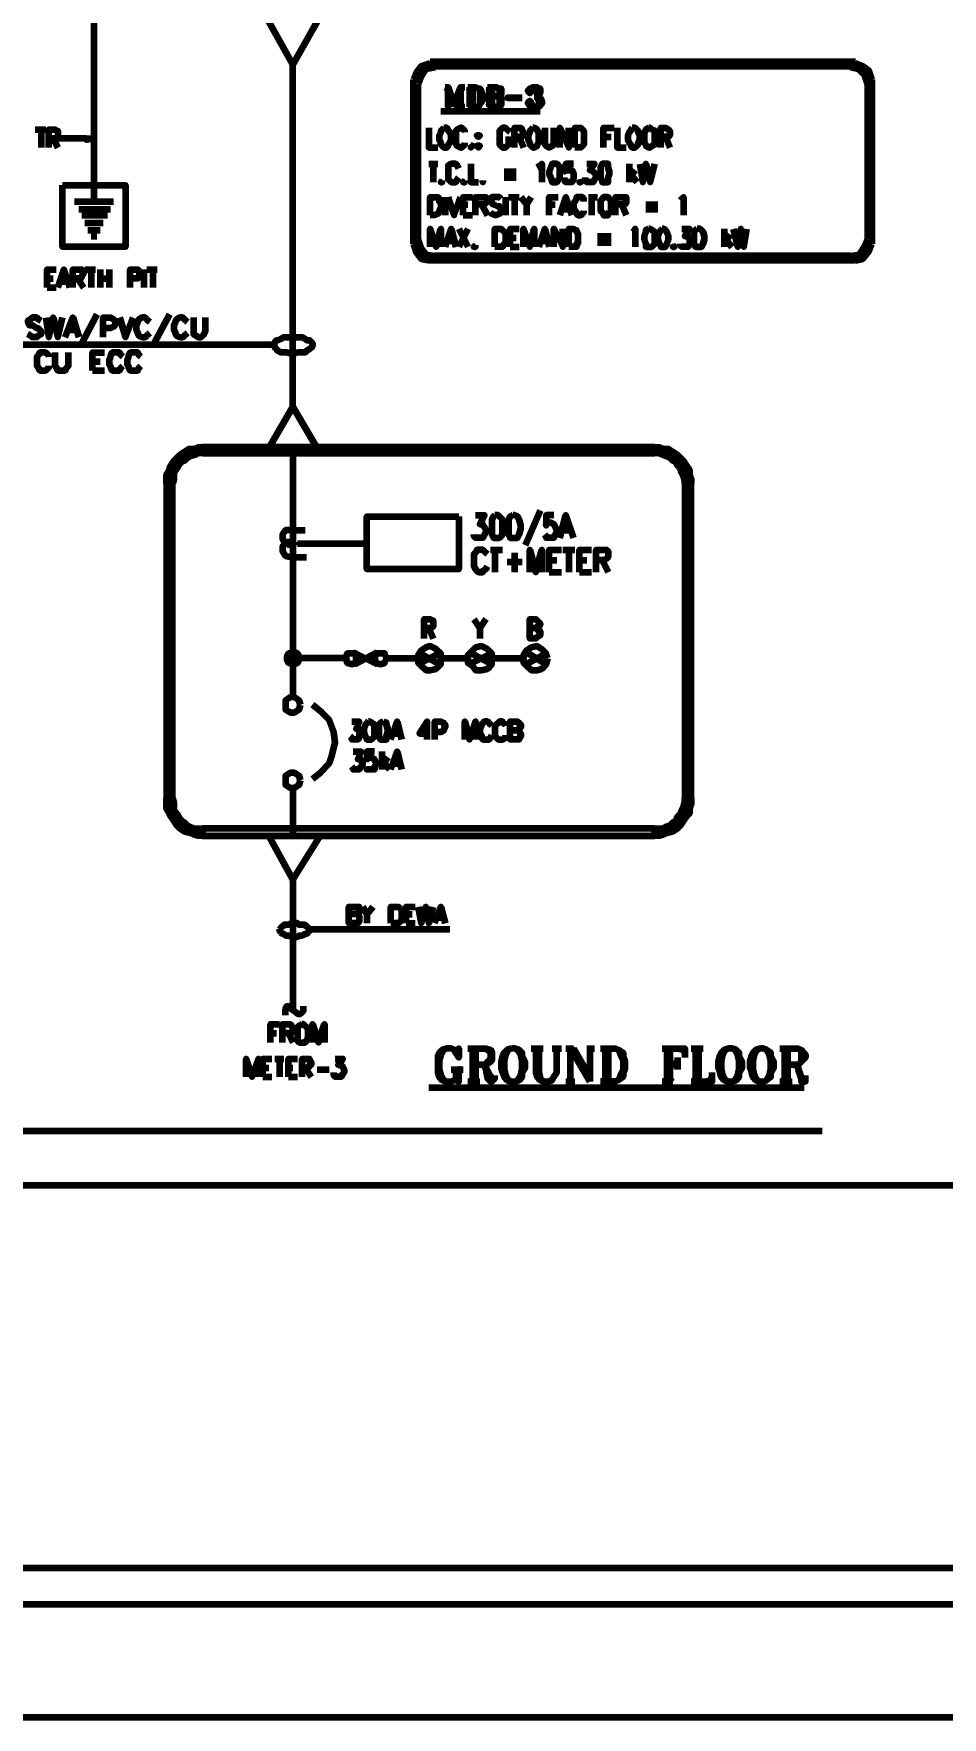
# Model space of a CAD drawing. Header units: inches. Extents: x 16 to 776, y 37 to 575.
# Drawn here: x 116.3 to 216.8, y 37.3 to 223.6 of the extents above; entities that cross this region are included whole.
import ezdxf

# ---------------------------------------------------------------- set-up
doc = ezdxf.new("R2010")
doc.units = ezdxf.units.IN
doc.header["$MEASUREMENT"] = 0
for name, color, linetype, lineweight in [('H', 7, 'CONTINUOUS', 100), ('P', 250, 'CONTINUOUS', 100), ('Text', 250, 'CONTINUOUS', 100)]:
    doc.layers.add(name, color=color, linetype=linetype, lineweight=lineweight)
doc.styles.get("Standard").update_dxf_attribs({"font": 'txt', "width": 0.75})

msp = doc.modelspace()

# ---------------------------------------------------------------- hatches: boundary and pattern name
at = {"layer": 'H', "linetype": 'Continuous'}
for points in [[(122.17, 212), (123, 212), (122.17, 211.83)], [(132.5, 177), (133, 176.33), (132.17, 176.67)], [(133, 177.33), (133.33, 176.67), (132.5, 177)], [(133.33, 176.67), (132.5, 177), (133, 176.33)], [(133.5, 177.67), (133.67, 176.83), (133, 177.33)], [(133.67, 176.83), (133, 177.33), (133.33, 176.67)], [(134, 177.67), (134.17, 177), (133.5, 177.67)], [(134.17, 177), (133.5, 177.67), (133.67, 176.83)], [(134.5, 177.83), (134.5, 177.17), (134, 177.67)], [(134.5, 177.17), (134, 177.67), (134.17, 177)], [(135, 177.83), (135, 177.17), (134.5, 177.83)], [(135, 177.17), (134.5, 177.83), (134.5, 177.17)], [(135, 177.83), (135, 177.17), (185, 177.83)], [(135, 177.17), (185, 177.83), (185, 177.17)], [(185.5, 177.83), (185.33, 177.17), (185, 177.83)], [(185.33, 177.17), (185, 177.83), (185, 177.17)], [(185.83, 177), (185.5, 177.83), (185.33, 177.17)], [(186, 177.67), (185.83, 177), (185.5, 177.83)], [(186.17, 176.83), (186, 177.67), (185.83, 177)], [(186.5, 177.67), (186.17, 176.83), (186, 177.67)], [(186.67, 176.67), (186.5, 177.67), (186.17, 176.83)], [(187, 177.33), (186.67, 176.67), (186.5, 177.67)], [(187, 176.33), (187, 177.33), (186.67, 176.67)], [(187.5, 177), (187, 176.33), (187, 177.33)], [(187.33, 176.17), (187.5, 177), (187, 176.33)], [(187.83, 176.67), (187.33, 176.17), (187.5, 177)], [(131.33, 175.33), (131.83, 175), (131, 174.83)], [(131.5, 175.83), (132.17, 175.5), (131.33, 175.33)], [(132.17, 175.5), (131.33, 175.33), (131.83, 175)], [(131.83, 176.33), (132.33, 175.83), (131.5, 175.83)], [(132.33, 175.83), (131.5, 175.83), (132.17, 175.5)], [(132.17, 176.67), (132.67, 176.17), (131.83, 176.33)], [(132.67, 176.17), (131.83, 176.33), (132.33, 175.83)], [(133, 176.33), (132.17, 176.67), (132.67, 176.17)], [(187.5, 175.83), (187.83, 176.67), (187.33, 176.17)], [(188.17, 176.33), (187.5, 175.83), (187.83, 176.67)], [(187.83, 175.5), (188.17, 176.33), (187.5, 175.83)], [(188.5, 175.83), (187.83, 175.5), (188.17, 176.33)], [(188, 175), (188.5, 175.83), (187.83, 175.5)], [(188.83, 175.33), (188, 175), (188.5, 175.83)], [(188.17, 174.67), (188.83, 175.33), (188, 175)], [(188.83, 174.83), (188.17, 174.67), (188.83, 175.33)], [(131.83, 175), (131, 174.83), (131.83, 174.67)], [(131, 174.83), (131.83, 174.67), (131, 174.33)], [(131.83, 174.67), (131, 174.33), (131.83, 174.17)], [(131, 174.33), (131.83, 174.17), (131, 173.83)], [(131.83, 174.17), (131, 173.83), (131.67, 173.83)], [(131, 139), (131.67, 139), (131, 173.83)], [(131.67, 139), (131, 173.83), (131.67, 173.83)], [(188.33, 174.17), (188.83, 174.83), (188.17, 174.67)], [(189, 174.33), (188.33, 174.17), (188.83, 174.83)], [(189, 173.83), (188.33, 173.83), (189, 174.33)], [(188.33, 173.83), (189, 174.33), (188.33, 174.17)], [(189, 173.83), (188.33, 173.83), (189, 139)], [(188.33, 173.83), (189, 139), (188.33, 139)], [(145, 154.5), (144.5, 155), (144.33, 154.67)], [(144.33, 154.67), (144.33, 154.5), (145, 154.5)], [(144.67, 155), (145, 154.5), (144.5, 155)], [(144.83, 155.17), (144.67, 155), (145, 154.5)], [(145, 154.5), (145, 155.17), (144.83, 155.17)], [(145.5, 155), (145.17, 155.17), (145, 154.5)], [(145.17, 155.17), (145, 154.5), (145, 155.17)], [(145.67, 154.67), (145, 154.5), (145.5, 155)], [(145.67, 154.5), (145.67, 154.67), (145, 154.5)], [(144.33, 154.5), (145, 154.5), (144.33, 154.33)], [(145, 154.5), (144.33, 154.33), (144.5, 154)], [(144.5, 154), (144.67, 154), (145, 154.5)], [(144.67, 154), (145, 154.5), (144.83, 153.83)], [(145, 154.5), (144.83, 153.83), (145, 153.83)], [(145, 153.83), (145.17, 153.83), (145, 154.5)], [(145.17, 153.83), (145, 154.5), (145.5, 154)], [(145.5, 154), (145.67, 154.33), (145, 154.5)], [(145.67, 154.33), (145, 154.5), (145.67, 154.5)], [(131, 139), (131.67, 139), (131, 138.33)], [(131.67, 139), (131, 138.33), (131.83, 138.5)], [(131, 138.33), (131.83, 138.5), (131, 137.83)], [(131.83, 138.5), (131, 137.83), (131.83, 138)], [(131, 137.83), (131.83, 138), (131.33, 137.33)], [(131.83, 138), (131.33, 137.33), (131.83, 137.67)], [(188, 137.67), (188.83, 137.83), (188.17, 138)], [(188.83, 137.33), (188, 137.67), (188.83, 137.83)], [(188.17, 138), (189, 138.33), (188.33, 138.5)], [(188.83, 137.83), (188.17, 138), (189, 138.33)], [(189, 138.33), (188.33, 138.5), (189, 139)], [(188.33, 138.5), (189, 139), (188.33, 139)], [(131.33, 137.33), (131.83, 137.67), (131.5, 137)], [(131.83, 137.67), (131.5, 137), (132.17, 137.33)], [(131.5, 137), (132.17, 137.33), (131.83, 136.5)], [(132.17, 137.33), (131.83, 136.5), (132.33, 137)], [(131.83, 136.5), (132.33, 137), (132.17, 136)], [(132.33, 137), (132.17, 136), (132.67, 136.5)], [(132.17, 136), (132.67, 136.5), (132.5, 135.67)], [(132.67, 136.5), (132.5, 135.67), (133, 136.33)], [(132.5, 135.67), (133, 136.33), (133, 135.33)], [(133, 136.33), (133, 135.33), (133.33, 136)], [(133, 135.33), (133.33, 136), (133.5, 135.17)], [(133.33, 136), (133.5, 135.17), (133.67, 135.83)], [(186.17, 135.83), (187, 135.33), (186.67, 136)], [(186.67, 136), (187.5, 135.67), (187, 136.33)], [(187, 135.33), (186.67, 136), (187.5, 135.67)], [(187, 136.33), (187.83, 136), (187.33, 136.5)], [(187.5, 135.67), (187, 136.33), (187.83, 136)], [(187.33, 136.5), (188.17, 136.5), (187.5, 137)], [(187.83, 136), (187.33, 136.5), (188.17, 136.5)], [(187.5, 137), (188.5, 137), (187.83, 137.33)], [(188.17, 136.5), (187.5, 137), (188.5, 137)], [(187.83, 137.33), (188.83, 137.33), (188, 137.67)], [(188.5, 137), (187.83, 137.33), (188.83, 137.33)], [(133.5, 135.17), (133.67, 135.83), (134, 135)], [(133.67, 135.83), (134, 135), (134.17, 135.67)], [(134, 135), (134.17, 135.67), (134.5, 134.83)], [(134.17, 135.67), (134.5, 134.83), (134.5, 135.67)], [(134.5, 134.83), (134.5, 135.67), (135, 134.83)], [(134.5, 135.67), (135, 134.83), (135, 135.67)], [(185, 134.83), (185, 135.67), (135, 134.83)], [(185, 135.67), (135, 134.83), (135, 135.67)], [(185, 134.83), (185, 135.67), (185.5, 134.83)], [(185, 135.67), (185.5, 134.83), (185.33, 135.67)], [(185.5, 134.83), (185.33, 135.67), (186, 135)], [(185.33, 135.67), (186, 135), (185.83, 135.67)], [(185.83, 135.67), (186.5, 135.17), (186.17, 135.83)], [(186, 135), (185.83, 135.67), (186.5, 135.17)], [(186.5, 135.17), (186.17, 135.83), (187, 135.33)]]:
    msp.add_hatch(color=0, dxfattribs=at).paths.add_polyline_path(points)

# ---------------------------------------------------------------- linework, layer by layer
at = {"layer": 'P', "color": 0, "linetype": 'Continuous'}
for points in [[(15.83, 574.83), (776, 574.83), (776, 37.33), (15.83, 37.33), (15.83, 574.83)], [(28.5, 49.83), (28.5, 562.33), (763.33, 562.33), (763.33, 49.83), (28.5, 49.83)], [(54.83, 490.83), (413.33, 490.83), (413.33, 96.17), (54.83, 96.17), (54.83, 490.83)], [(123, 229.5), (123, 205)], [(145, 220.17), (142.17, 225.17), (147.83, 225.17), (145, 220.17)], [(145, 182.33), (145, 220.17)], [(160.17, 220.33), (159.17, 220), (158.67, 219.33), (158.33, 218.5)], [(160.67, 219.83), (159.67, 219.67), (159.17, 218.83), (158.83, 218)], [(160.17, 220.5), (207.17, 220.5)], [(160.67, 220), (206.67, 220)], [(208.5, 218), (208.17, 219), (207.5, 219.67), (206.67, 219.83)], [(209, 218.5), (208.67, 219.5), (208, 220), (207.17, 220.33)], [(158.33, 200.33), (158.33, 218.5)], [(158.83, 200.83), (158.83, 218)], [(208.5, 218), (208.5, 200.83)], [(209, 218.5), (209, 200.33)], [(161.83, 217.67), (162.17, 217.67)], [(161.83, 217.67), (162.17, 217.5)], [(162.17, 215.5), (162.17, 217.67), (162.67, 215.5)], [(162.17, 217.67), (162.67, 215.83)], [(162.17, 217.67), (162.83, 215.83)], [(162.67, 215.5), (163.5, 217.67), (163.5, 215.5)], [(163.5, 217.67), (163.5, 215.5)], [(163.5, 217.67), (164, 217.67)], [(163.67, 217.67), (163.5, 217.5)], [(163.83, 217.67), (163.5, 217.5)], [(163.5, 217.5), (163.5, 215.5)], [(164.33, 217.67), (165.17, 217.67), (165.5, 217.5), (165.67, 217.5), (165.83, 217.17), (166, 216.83), (166, 216.33), (165.83, 216), (165.67, 215.83), (165.5, 215.5), (165.17, 215.5), (164.33, 215.5)], [(164.33, 217.67), (164.5, 217.5)], [(164.5, 217.67), (164.5, 215.5)], [(164.5, 217.67), (164.5, 217.5)], [(164.67, 217.5), (164.67, 215.5)], [(164.83, 217.67), (164.83, 215.5)], [(164.83, 217.67), (164.83, 217.5)], [(165, 217.67), (164.83, 217.5)], [(165.17, 217.67), (165.5, 217.5), (165.67, 217.33), (165.67, 216.83), (165.67, 216.33), (165.67, 215.83), (165.5, 215.5), (165.17, 215.5)], [(165.67, 217.5), (165.67, 217.17), (165.83, 216.83), (165.83, 216.33), (165.67, 216), (165.67, 215.83)], [(166.5, 217.67), (167.5, 217.67), (167.83, 217.5), (168, 217.5), (168, 217.33), (168, 217), (168, 216.83), (167.83, 216.67), (167.5, 216.67)], [(166.5, 217.67), (166.67, 217.5)], [(166.5, 217.67), (166.67, 217.5)], [(167.5, 216.67), (167.83, 216.5), (168, 216.5), (168, 216.17), (168, 215.83), (168, 215.67), (167.83, 215.5), (167.5, 215.5), (166.5, 215.5)], [(166.67, 217.67), (166.67, 215.5)], [(166.83, 217.5), (166.83, 215.5)], [(167, 217.67), (167, 215.5)], [(167.5, 217.67), (167.83, 217.5), (167.83, 217.5), (167.83, 217), (167.83, 216.67), (167.5, 216.67), (167, 216.67)], [(167, 217.67), (167, 217.5)], [(167, 217.67), (167, 217.5)], [(167.5, 216.67), (167.83, 216.5), (167.83, 216.33), (167.83, 215.83), (167.83, 215.5), (167.5, 215.5)], [(167.83, 217.5), (168, 217.33), (168, 217), (167.83, 216.83)], [(167.83, 216.5), (168, 216.17), (168, 215.83), (167.83, 215.67)], [(170.33, 216.5), (168.67, 216.5), (170.33, 216.5)], [(171.17, 217.5), (171.17, 217.5), (171.33, 217.33), (171.33, 217.17), (171.17, 217), (171.17, 217), (171, 217.17), (171, 217.33), (171.17, 217.5), (171.17, 217.5), (171.5, 217.67), (172, 217.67), (172.17, 217.5), (172.33, 217.5), (172.33, 217), (172.17, 216.83), (172, 216.67)], [(171.67, 216.67), (172, 216.67), (172, 216.67), (172.33, 216.5), (172.5, 216.17), (172.5, 215.83), (172.33, 215.67), (172.17, 215.5), (172, 215.5), (171.5, 215.5), (171.17, 215.5), (171.17, 215.67), (171, 215.83), (171, 216), (171.17, 216.17), (171.17, 216.17), (171.33, 216), (171.33, 215.83), (171.17, 215.83), (171.17, 215.83)], [(171.17, 217.33), (171.17, 217.17), (171.17, 217.17), (171.17, 217.33), (171.17, 217.33)], [(171.83, 217.67), (172, 217.5), (172, 217.5), (172, 217), (172, 216.83), (171.83, 216.67)], [(171.83, 216.67), (172, 216.67), (172, 216.5), (172.17, 216.17), (172.17, 215.83), (172, 215.5), (172, 215.5)], [(172, 217.5), (172.17, 217.5), (172.17, 217), (172, 216.83)], [(172.17, 216.5), (172.33, 216.17), (172.33, 215.83), (172.17, 215.67)], [(161.33, 215), (172.33, 215)], [(161.83, 215.5), (162.33, 215.5)], [(161.83, 215.5), (162.17, 215.5), (162.17, 215.5)], [(163, 215.5), (164, 215.5)], [(163.5, 215.5), (163.17, 215.5)], [(163.5, 215.67), (163.33, 215.5)], [(163.5, 215.67), (163.67, 215.5)], [(163.5, 215.5), (163.83, 215.5)], [(164.5, 215.5), (164.33, 215.5)], [(164.5, 215.67), (164.5, 215.5)], [(164.83, 215.67), (164.83, 215.5)], [(164.83, 215.5), (165, 215.5)], [(166.67, 215.67), (166.5, 215.5)], [(166.67, 215.5), (166.5, 215.5)], [(167, 215.67), (167, 215.5)], [(167, 215.5), (167, 215.5)], [(171.17, 216), (171.17, 215.83), (171.17, 215.83), (171.17, 216), (171.17, 216)], [(116.5, 213), (117.67, 213)], [(117.17, 213), (117.17, 211)], [(118, 211), (118, 213), (118.67, 213), (119, 212.83), (119, 212.83), (119, 212.67), (119, 212.33), (119, 212.17), (119, 212.17), (118.67, 212), (118, 212)], [(160, 213.17), (160, 211), (161, 211)], [(161.67, 213.17), (161.5, 213), (161.33, 212.83), (161.33, 212.67), (161.17, 212.33), (161.17, 211.83), (161.33, 211.5), (161.33, 211.33), (161.5, 211.17), (161.67, 211), (162, 211), (162.17, 211.17), (162.17, 211.33), (162.33, 211.5), (162.5, 211.83), (162.5, 212.33), (162.33, 212.67), (162.17, 212.83), (162.17, 213), (162, 213.17), (161.67, 213.17)], [(164, 212.67), (164, 212.83), (163.83, 213), (163.67, 213.17), (163.5, 213.17), (163.17, 213), (163, 212.83), (163, 212.67), (163, 212.33), (163, 211.83), (163, 211.5), (163, 211.33), (163.17, 211.17), (163.5, 211), (163.67, 211), (163.83, 211.17), (164, 211.33), (164, 211.5)], [(165.5, 212.33), (165.33, 212.33), (165.5, 212.17), (165.67, 212.33), (165.5, 212.33)], [(169, 212.67), (168.83, 212.83), (168.67, 213), (168.5, 213.17), (168.17, 213.17), (168, 213), (167.83, 212.83), (167.83, 212.67), (167.83, 212.33), (167.83, 211.83), (167.83, 211.5), (167.83, 211.33), (168, 211.17), (168.17, 211), (168.5, 211), (168.67, 211.17), (168.83, 211.33), (169, 211.5), (169, 211.83), (168.5, 211.83)], [(169.5, 211), (169.5, 213.17), (170.17, 213.17), (170.33, 213), (170.33, 212.83), (170.5, 212.67), (170.5, 212.5), (170.33, 212.33), (170.33, 212.17), (170.17, 212.17), (169.5, 212.17)], [(171.5, 213.17), (171.33, 213), (171.17, 212.83), (171.17, 212.67), (171, 212.33), (171, 211.83), (171.17, 211.5), (171.17, 211.33), (171.33, 211.17), (171.5, 211), (171.67, 211), (172, 211.17), (172, 211.33), (172.17, 211.5), (172.17, 211.83), (172.17, 212.33), (172.17, 212.67), (172, 212.83), (172, 213), (171.67, 213.17), (171.5, 213.17)], [(172.83, 213.17), (172.83, 211.67), (172.83, 211.33), (173, 211.17), (173.33, 211), (173.33, 211), (173.67, 211.17), (173.83, 211.33), (173.83, 211.67), (173.83, 213.17)], [(174.5, 211), (174.5, 213.17), (175.5, 211), (175.5, 213.17)], [(176.17, 211), (176.17, 213.17), (176.83, 213.17), (177, 213), (177.17, 212.83), (177.17, 212.67), (177.17, 212.33), (177.17, 211.83), (177.17, 211.5), (177.17, 211.33), (177, 211.17), (176.83, 211), (176.17, 211)], [(179.33, 211), (179.33, 213.17), (180.5, 213.17)], [(180.83, 213.17), (180.83, 211), (181.83, 211)], [(182.5, 213.17), (182.33, 213), (182.33, 212.83), (182.17, 212.67), (182, 212.33), (182, 211.83), (182.17, 211.5), (182.33, 211.33), (182.33, 211.17), (182.5, 211), (182.83, 211), (183, 211.17), (183.17, 211.33), (183.17, 211.5), (183.33, 211.83), (183.33, 212.33), (183.17, 212.67), (183.17, 212.83), (183, 213), (182.83, 213.17), (182.5, 213.17)], [(184.33, 213.17), (184, 213), (184, 212.83), (183.83, 212.67), (183.83, 212.33), (183.83, 211.83), (183.83, 211.5), (184, 211.33), (184, 211.17), (184.33, 211), (184.5, 211), (184.67, 211.17), (185, 211.33), (185, 211.5), (185, 211.83), (185, 212.33), (185, 212.67), (185, 212.83), (184.67, 213), (184.5, 213.17), (184.33, 213.17)], [(185.67, 211), (185.67, 213.17), (186.17, 213.17), (186.5, 213), (186.67, 212.83), (186.67, 212.67), (186.67, 212.5), (186.67, 212.33), (186.5, 212.17), (186.17, 212.17), (185.67, 212.17)], [(118.5, 212), (119, 211)], [(122.17, 212), (118.5, 212)], [(122.17, 212), (123, 212), (122.17, 211.83), (122.17, 212)], [(164.67, 211.17), (164.67, 211), (164.83, 211.17), (164.67, 211.17)], [(165.5, 211.17), (165.33, 211.17), (165.5, 211), (165.67, 211.17), (165.5, 211.17)], [(170, 212.17), (170.5, 211)], [(179.33, 212.17), (180.17, 212.17)], [(186.17, 212.17), (186.67, 211)], [(160, 209.17), (161, 209.17)], [(160.5, 209.17), (160.5, 207.17)], [(163.33, 208.67), (163.17, 209), (163, 209.17), (162.83, 209.17), (162.67, 209.17), (162.5, 209.17), (162.17, 209), (162.17, 208.67), (162.17, 208.5), (162.17, 208), (162.17, 207.67), (162.17, 207.5), (162.5, 207.17), (162.67, 207.17), (162.83, 207.17), (163, 207.17), (163.17, 207.5), (163.33, 207.67)], [(164.67, 209.17), (164.67, 207.17), (165.5, 207.17)], [(172, 208.83), (172.33, 209), (172.5, 209.17), (172.5, 207.17)], [(173.83, 209.17), (173.67, 209.17), (173.5, 208.83), (173.33, 208.33), (173.33, 208), (173.5, 207.67), (173.67, 207.17), (173.83, 207.17), (174.17, 207.17), (174.17, 207.17), (174.5, 207.67), (174.5, 208), (174.5, 208.33), (174.5, 208.83), (174.17, 209.17), (174.17, 209.17), (173.83, 209.17)], [(176, 209.17), (175.17, 209.17), (175, 208.33), (175.17, 208.5), (175.5, 208.5), (175.67, 208.5), (175.83, 208.5), (176, 208.17), (176, 208), (176, 207.67), (176, 207.5), (175.83, 207.17), (175.67, 207.17), (175.5, 207.17), (175.17, 207.17), (175, 207.33), (175, 207.67)], [(177.5, 209.17), (178.33, 209.17), (177.83, 208.5), (178, 208.5), (178.17, 208.33), (178.33, 208.17), (178.5, 208), (178.5, 207.67), (178.33, 207.5), (178.17, 207.17), (178, 207.17), (177.67, 207.17), (177.5, 207.17), (177.33, 207.33), (177.33, 207.67)], [(179.33, 209.17), (179.17, 209.17), (179, 208.83), (179, 208.33), (179, 208), (179, 207.67), (179.17, 207.17), (179.33, 207.17), (179.5, 207.17), (179.83, 207.17), (179.83, 207.67), (180, 208), (180, 208.33), (179.83, 208.83), (179.83, 209.17), (179.5, 209.17), (179.33, 209.17)], [(182.17, 209.17), (182.17, 207.17)], [(183.33, 209.17), (183.67, 207.17), (184, 209.17), (184.5, 207.17), (185, 209.17)], [(119.5, 206.83), (126.5, 206.83), (126.5, 200), (119.5, 200), (119.5, 206.83)], [(161.5, 207.33), (161.33, 207.17), (161.5, 207.17), (161.5, 207.17), (161.5, 207.33)], [(164, 207.33), (163.83, 207.17), (164, 207.17), (164, 207.17), (164, 207.33)], [(166, 207.33), (166, 207.17), (166, 207.17), (166, 207.17), (166, 207.33)], [(168.33, 208.33), (169.67, 208.33)], [(168.33, 207.67), (169.67, 207.67)], [(176.67, 207.33), (176.67, 207.17), (176.67, 207.17), (176.83, 207.17), (176.67, 207.33)], [(182.83, 208.5), (182.17, 207.67)], [(182.33, 208), (183, 207.17)], [(120.83, 205), (125.17, 205)], [(160.17, 203.5), (160.17, 205.5), (160.67, 205.5), (161, 205.5), (161.17, 205.33), (161.17, 205), (161.33, 204.83), (161.33, 204.33), (161.17, 204), (161.17, 203.83), (161, 203.67), (160.67, 203.5), (160.17, 203.5)], [(161.83, 205.5), (161.83, 203.5)], [(162.17, 205.5), (162.83, 203.5), (163.5, 205.5)], [(163.83, 203.5), (163.83, 205.5), (164.83, 205.5)], [(165.17, 203.5), (165.17, 205.5), (166, 205.5), (166.17, 205.5), (166.33, 205.5), (166.5, 205.17), (166.5, 205), (166.33, 204.83), (166.17, 204.67), (166, 204.67), (165.17, 204.67)], [(168, 205.33), (167.83, 205.5), (167.5, 205.5), (167.33, 205.5), (167, 205.5), (166.83, 205.33), (166.83, 205), (167, 205), (167, 204.83), (167.17, 204.67), (167.67, 204.5), (167.83, 204.5), (167.83, 204.33), (168, 204.17), (168, 203.83), (167.83, 203.67), (167.5, 203.5), (167.33, 203.5), (167, 203.67), (166.83, 203.83)], [(168.5, 205.5), (168.5, 203.5)], [(168.83, 205.5), (170, 205.5)], [(169.5, 205.5), (169.5, 203.5)], [(170.17, 205.5), (170.83, 204.67), (170.83, 203.5)], [(171.33, 205.5), (170.83, 204.67)], [(173.33, 203.5), (173.33, 205.5), (174.33, 205.5)], [(174.5, 203.5), (175.17, 205.5), (175.83, 203.5)], [(177.17, 205), (177.17, 205.33), (177, 205.5), (176.83, 205.5), (176.5, 205.5), (176.33, 205.5), (176.33, 205.33), (176.17, 205), (176, 204.83), (176, 204.33), (176.17, 204), (176.33, 203.83), (176.33, 203.67), (176.5, 203.5), (176.83, 203.5), (177, 203.67), (177.17, 203.83), (177.17, 204)], [(177.67, 205.5), (178.67, 205.5)], [(178, 205.5), (178, 203.5)], [(179.33, 205.5), (179.33, 205.5), (179.17, 205.33), (179, 205), (179, 204.83), (179, 204.33), (179, 204), (179.17, 203.83), (179.33, 203.67), (179.33, 203.5), (179.83, 203.5), (179.83, 203.67), (180, 203.83), (180.17, 204), (180.17, 204.33), (180.17, 204.83), (180.17, 205), (180, 205.33), (179.83, 205.5), (179.83, 205.5), (179.33, 205.5)], [(180.67, 203.5), (180.67, 205.5), (181.5, 205.5), (181.67, 205.5), (181.83, 205.5), (181.83, 205.17), (181.83, 205), (181.83, 204.83), (181.67, 204.67), (181.5, 204.67), (180.67, 204.67)], [(187.83, 205.17), (188, 205.33), (188.17, 205.5), (188.17, 203.5)], [(121.33, 204.17), (124.83, 204.17)], [(121.67, 203.5), (124.5, 203.5)], [(163.83, 204.67), (164.33, 204.67)], [(163.83, 203.5), (164.83, 203.5)], [(165.83, 204.67), (166.5, 203.5)], [(173.33, 204.67), (174, 204.67)], [(174.67, 204.17), (175.5, 204.17)], [(181.33, 204.67), (181.83, 203.5)], [(184, 204.67), (185.33, 204.67)], [(184, 204.17), (185.33, 204.17)], [(122, 202.67), (124, 202.67)], [(122.33, 201.83), (123.67, 201.83)], [(122.67, 201.17), (123.33, 201.17)], [(160.17, 200), (160.17, 202), (160.83, 200), (161.33, 202), (161.33, 200)], [(161.83, 200), (162.5, 202), (163, 200)], [(163.33, 202), (164.33, 200)], [(164.33, 202), (163.33, 200)], [(167.33, 200), (167.33, 202), (168, 202), (168.17, 201.83), (168.33, 201.67), (168.5, 201.5), (168.5, 201.17), (168.5, 200.83), (168.5, 200.33), (168.33, 200.33), (168.17, 200), (168, 200), (167.33, 200)], [(169, 200), (169, 202), (170, 202)], [(170.5, 200), (170.5, 202), (171.17, 200), (171.67, 202), (171.67, 200)], [(172.17, 200), (172.83, 202), (173.33, 200)], [(173.83, 200), (173.83, 202), (174.83, 200), (174.83, 202)], [(175.5, 200), (175.5, 202), (176, 202), (176.33, 201.83), (176.33, 201.67), (176.5, 201.5), (176.5, 201.17), (176.5, 200.83), (176.5, 200.33), (176.33, 200.33), (176.33, 200), (176, 200), (175.5, 200)], [(178.67, 201.17), (180.17, 201.17)], [(182.5, 201.67), (182.67, 201.67), (182.83, 202), (182.83, 200)], [(184.33, 202), (184, 201.83), (184, 201.67), (183.83, 201.17), (183.83, 200.83), (184, 200.33), (184, 200), (184.33, 200), (184.5, 200), (184.67, 200), (185, 200.33), (185, 200.83), (185, 201.17), (185, 201.67), (184.67, 201.83), (184.5, 202), (184.33, 202)], [(185.83, 202), (185.67, 201.83), (185.5, 201.67), (185.33, 201.17), (185.33, 200.83), (185.5, 200.33), (185.67, 200), (185.83, 200), (186, 200), (186.17, 200), (186.33, 200.33), (186.5, 200.83), (186.5, 201.17), (186.33, 201.67), (186.17, 201.83), (186, 202), (185.83, 202)], [(188, 202), (188.83, 202), (188.33, 201.17), (188.5, 201.17), (188.67, 201.17), (188.83, 201), (188.83, 200.83), (188.83, 200.5), (188.83, 200.33), (188.67, 200), (188.33, 200), (188.17, 200), (188, 200), (187.83, 200.17), (187.83, 200.33)], [(189.67, 202), (189.5, 201.83), (189.33, 201.67), (189.33, 201.17), (189.33, 200.83), (189.33, 200.33), (189.5, 200), (189.67, 200), (190, 200), (190.17, 200), (190.33, 200.33), (190.5, 200.83), (190.5, 201.17), (190.33, 201.67), (190.17, 201.83), (190, 202), (189.67, 202)], [(192.67, 202), (192.67, 200)], [(193.33, 201.33), (192.67, 200.33)], [(193.67, 202), (194.17, 200), (194.5, 202), (194.83, 200), (195.17, 202)], [(158.33, 200.33), (158.67, 199.33), (159.17, 198.67), (160.17, 198.5)], [(158.83, 200.83), (159.17, 199.83), (159.67, 199.17), (160.67, 199)], [(162, 200.67), (162.83, 200.67)], [(165.17, 200.17), (165, 200), (165.17, 200), (165.17, 200), (165.17, 200.17)], [(169, 201), (169.67, 201)], [(169, 200), (170, 200)], [(172.33, 200.67), (173.17, 200.67)], [(178.67, 200.5), (180.17, 200.5)], [(187, 200.17), (187, 200), (187, 200), (187.17, 200), (187, 200.17)], [(192.83, 200.83), (193.5, 200)], [(206.67, 199), (207.67, 199.17), (208.17, 200), (208.5, 200.83)], [(207.17, 198.5), (208, 198.67), (208.67, 199.5), (209, 200.33)], [(117.83, 195.5), (117.83, 197.5), (118.83, 197.5)], [(119, 195.5), (119.67, 197.5), (120.33, 195.5)], [(120.67, 195.5), (120.67, 197.5), (121.5, 197.5), (121.67, 197.5), (121.67, 197.33), (121.83, 197.17), (121.83, 197), (121.67, 196.83), (121.67, 196.67), (121.5, 196.5), (120.67, 196.5)], [(122, 197.5), (123.17, 197.5)], [(122.67, 197.5), (122.67, 195.5)], [(123.67, 197.5), (123.67, 195.5)], [(124.67, 197.5), (124.67, 195.5)], [(127, 195.5), (127, 197.5), (127.5, 197.5), (127.83, 197.5), (128, 197.33), (128, 197.17), (128, 197), (128, 196.67), (127.83, 196.5), (127.5, 196.5), (127, 196.5)], [(128.5, 197.5), (128.5, 195.5)], [(128.83, 197.5), (130, 197.5)], [(129.5, 197.5), (129.5, 195.5)], [(207.17, 198.5), (160.17, 198.5)], [(206.67, 199), (160.67, 199)], [(117.83, 196.5), (118.5, 196.5)], [(119.33, 196.17), (120.17, 196.17)], [(121.17, 196.5), (121.83, 195.5)], [(123.67, 196.5), (124.67, 196.5)], [(117.83, 195.5), (118.83, 195.5)], [(117.17, 191.83), (116.83, 192), (116.67, 192.17), (116.17, 192.17), (116, 192), (115.67, 191.83), (115.67, 191.67), (115.83, 191.33), (116, 191.33), (116.17, 191.33), (116.67, 191), (116.83, 191), (117, 190.83), (117.17, 190.67), (117.17, 190.33), (116.83, 190.17), (116.67, 190), (116.17, 190), (116, 190.17), (115.67, 190.33)], [(117.67, 192.17), (118, 190), (118.5, 192.17), (119, 190), (119.5, 192.17)], [(119.83, 190), (120.67, 192.17), (121.33, 190)], [(123.33, 192.5), (121.67, 189.33)], [(124, 190), (124, 192.17), (124.83, 192.17), (125.17, 192), (125.33, 191.83), (125.33, 191.83), (125.33, 191.33), (125.33, 191.33), (125.17, 191.17), (124.83, 191), (124, 191)], [(125.83, 192.17), (126.5, 190), (127.33, 192.17)], [(129.17, 191.67), (129, 191.83), (128.83, 192), (128.67, 192.17), (128.33, 192.17), (128, 192), (127.83, 191.83), (127.83, 191.67), (127.67, 191.33), (127.67, 190.83), (127.83, 190.5), (127.83, 190.33), (128, 190.17), (128.33, 190), (128.67, 190), (128.83, 190.17), (129, 190.33), (129.17, 190.5)], [(131.33, 192.5), (129.67, 189.33)], [(133.33, 191.67), (133.17, 191.83), (133, 192), (132.83, 192.17), (132.5, 192.17), (132.17, 192), (132, 191.83), (132, 191.67), (131.83, 191.33), (131.83, 190.83), (132, 190.5), (132, 190.33), (132.17, 190.17), (132.5, 190), (132.83, 190), (133, 190.17), (133.17, 190.33), (133.33, 190.5)], [(134, 192.17), (134, 190.67), (134, 190.33), (134.33, 190.17), (134.5, 190), (134.83, 190), (135, 190.17), (135.17, 190.33), (135.33, 190.67), (135.33, 192.17)], [(120.17, 190.83), (121, 190.83)], [(147.17, 189.17), (147.17, 189), (147, 188.83), (146.83, 188.67), (146.5, 188.5), (146.33, 188.33), (146, 188.33), (145.5, 188.33), (145.17, 188.17), (144.83, 188.17), (144.33, 188.33), (144, 188.33), (143.67, 188.33), (143.33, 188.5), (143.17, 188.67), (143, 188.83), (143, 189), (142.83, 189.17), (143, 189.33), (143, 189.5), (143.17, 189.67), (143.33, 189.67), (143.67, 189.83), (144, 190), (144.33, 190), (144.83, 190), (145.17, 190), (145.5, 190), (146, 190), (146.33, 189.83), (146.5, 189.67), (146.83, 189.67), (147, 189.5), (147.17, 189.33), (147.17, 189.17)], [(142.83, 189.17), (68, 189.17)], [(118, 187.83), (118, 188), (117.67, 188.33), (117.67, 188.33), (117.17, 188.33), (117, 188.33), (116.83, 188), (116.67, 187.83), (116.67, 187.5), (116.67, 187), (116.67, 186.83), (116.83, 186.67), (117, 186.33), (117.17, 186.33), (117.67, 186.33), (117.67, 186.33), (118, 186.67), (118, 186.83)], [(118.67, 188.33), (118.67, 186.83), (118.83, 186.67), (119, 186.33), (119.33, 186.33), (119.5, 186.33), (119.83, 186.33), (120, 186.67), (120.17, 186.83), (120.17, 188.33)], [(122.83, 186.33), (122.83, 188.33), (124.17, 188.33)], [(126.17, 187.83), (126, 188), (125.83, 188.33), (125.67, 188.33), (125.33, 188.33), (125, 188.33), (124.83, 188), (124.83, 187.83), (124.67, 187.5), (124.67, 187), (124.83, 186.83), (124.83, 186.67), (125, 186.33), (125.33, 186.33), (125.67, 186.33), (125.83, 186.33), (126, 186.67), (126.17, 186.83)], [(128.17, 187.83), (128, 188), (127.83, 188.33), (127.67, 188.33), (127.33, 188.33), (127, 188.33), (126.83, 188), (126.83, 187.83), (126.67, 187.5), (126.67, 187), (126.83, 186.83), (126.83, 186.67), (127, 186.33), (127.33, 186.33), (127.67, 186.33), (127.83, 186.33), (128, 186.67), (128.17, 186.83)], [(122.83, 187.33), (123.67, 187.33)], [(122.83, 186.33), (124.17, 186.33)], [(145, 182.33), (142.17, 177.5), (147.83, 177.5), (145, 182.33)], [(135, 177.83), (135, 177.17), (134.5, 177.17), (134.17, 177), (133.67, 176.83), (133.33, 176.67), (133, 176.33), (132.67, 176.17), (132.33, 175.83), (132.17, 175.5), (131.83, 175), (131.83, 174.67), (131.83, 174.17), (131.67, 173.83), (131, 173.83), (131, 174.33), (131, 174.83), (131.33, 175.33), (131.5, 175.83), (131.83, 176.33), (132.17, 176.67), (132.5, 177), (133, 177.33), (133.5, 177.67), (134, 177.67), (134.5, 177.83), (135, 177.83)], [(135, 177.83), (135, 177.17), (185, 177.17), (185, 177.83), (135, 177.83)], [(145, 177.5), (145, 150.17)], [(189, 173.83), (188.33, 173.83), (188.33, 174.17), (188.17, 174.67), (188, 175), (187.83, 175.5), (187.5, 175.83), (187.33, 176.17), (187, 176.33), (186.67, 176.67), (186.17, 176.83), (185.83, 177), (185.33, 177.17), (185, 177.17), (185, 177.83), (185.5, 177.83), (186, 177.67), (186.5, 177.67), (187, 177.33), (187.5, 177), (187.83, 176.67), (188.17, 176.33), (188.5, 175.83), (188.83, 175.33), (188.83, 174.83), (189, 174.33), (189, 173.83)], [(131, 139), (131.67, 139), (131.67, 173.83), (131, 173.83), (131, 139)], [(189, 173.83), (188.33, 173.83), (188.33, 139), (189, 139), (189, 173.83)], [(163.33, 170.17), (163.33, 164.33), (153.17, 164.33), (153.17, 170.17), (163.33, 170.17)], [(165.17, 170.33), (166.17, 170.33), (165.67, 169.33), (166, 169.33), (166, 169.17), (166.17, 169), (166.33, 168.67), (166.33, 168.5), (166.17, 168.17), (166, 167.83), (165.67, 167.83), (165.5, 167.83), (165.17, 167.83), (165, 168), (165, 168.17)], [(167.33, 170.33), (167.17, 170.17), (167, 169.83), (167, 169.17), (167, 168.83), (167, 168.17), (167.17, 167.83), (167.33, 167.83), (167.67, 167.83), (167.83, 167.83), (168.17, 168.17), (168.17, 168.83), (168.17, 169.17), (168.17, 169.83), (167.83, 170.17), (167.67, 170.33), (167.33, 170.33)], [(169.33, 170.33), (169, 170.17), (168.83, 169.83), (168.83, 169.17), (168.83, 168.83), (168.83, 168.17), (169, 167.83), (169.33, 167.83), (169.5, 167.83), (169.83, 167.83), (170, 168.17), (170.17, 168.83), (170.17, 169.17), (170, 169.83), (169.83, 170.17), (169.5, 170.33), (169.33, 170.33)], [(172.33, 170.83), (170.67, 167)], [(173.83, 170.33), (173, 170.33), (173, 169.17), (173, 169.33), (173.33, 169.5), (173.5, 169.5), (173.83, 169.33), (174, 169), (174.17, 168.67), (174.17, 168.5), (174, 168.17), (173.83, 167.83), (173.5, 167.83), (173.33, 167.83), (173, 167.83), (173, 168), (172.83, 168.17)], [(174.5, 167.83), (175.17, 170.33), (176, 167.83)], [(144.83, 168.67), (144.17, 168.67), (143.83, 168.17), (143.83, 167.67), (144.17, 167.17), (144.83, 167)], [(144.67, 168.67), (146.33, 168.67)], [(174.83, 168.67), (175.67, 168.67)], [(144.83, 167.33), (144.17, 167.33), (143.83, 166.83), (143.83, 166.33), (144.17, 165.83), (144.83, 165.67)], [(144.83, 167.33), (145.33, 167.33)], [(144.83, 167), (145.33, 167)], [(145.33, 167), (145.33, 167.33)], [(145.5, 167.17), (153.17, 167.17)], [(166.5, 166), (166.33, 166.17), (166, 166.5), (166, 166.5), (165.5, 166.5), (165.33, 166.5), (165.17, 166.17), (165, 166), (165, 165.67), (165, 165), (165, 164.67), (165.17, 164.33), (165.33, 164.17), (165.5, 164), (166, 164), (166, 164.17), (166.33, 164.33), (166.5, 164.67)], [(166.83, 166.5), (168.17, 166.5)], [(167.33, 166.5), (167.33, 164)], [(169.5, 166.17), (169.5, 164)], [(171.17, 164), (171.17, 166.5), (171.83, 164), (172.5, 166.5), (172.5, 164)], [(173.33, 164), (173.33, 166.5), (174.67, 166.5)], [(174.83, 166.5), (176.17, 166.5)], [(175.5, 166.5), (175.5, 164)], [(176.67, 164), (176.67, 166.5), (178, 166.5)], [(178.5, 164), (178.5, 166.5), (179.33, 166.5), (179.67, 166.5), (179.83, 166.33), (179.83, 166), (179.83, 165.83), (179.83, 165.67), (179.67, 165.5), (179.33, 165.33), (178.5, 165.33)], [(144.83, 165.67), (146.5, 165.67)], [(168.67, 165.17), (170.33, 165.17)], [(173.33, 165.33), (174.17, 165.33)], [(173.33, 164), (174.67, 164)], [(176.67, 165.33), (177.5, 165.33)], [(176.67, 164), (178, 164)], [(179.17, 165.33), (179.83, 164)], [(159.5, 156.67), (159.5, 158.83), (160.17, 158.83), (160.5, 158.67), (160.5, 158.5), (160.5, 158.33), (160.5, 158.17), (160.5, 158), (160.5, 158), (160.17, 157.83), (159.5, 157.83)], [(165, 158.83), (165.67, 157.83), (165.67, 156.67)], [(166.33, 158.83), (165.67, 157.83)], [(171.83, 157.83), (172, 157.67), (172.17, 157.5), (172.33, 157.5), (172.33, 157), (172.17, 157), (172, 156.83), (171.83, 156.67), (171.17, 156.67), (171.17, 158.83), (171.83, 158.83), (172, 158.67), (172.17, 158.5), (172.33, 158.33), (172.33, 158.17), (172.17, 158), (172, 158), (171.83, 157.83), (171.17, 157.83)], [(160, 157.83), (160.5, 156.67)], [(144.83, 155.17), (144.67, 155), (144.5, 155), (144.33, 154.67), (145, 154.5), (144.83, 155.17)], [(144.33, 154.67), (144.33, 154.5), (144.33, 154.33), (144.5, 154), (145, 154.5), (144.33, 154.67)], [(145.5, 155), (145.17, 155.17), (145, 155.17), (144.83, 155.17), (145, 154.5), (145.5, 155)], [(145.67, 154.5), (145.67, 154.67), (145.5, 155), (145.5, 155), (145, 154.5), (145.67, 154.5)], [(152, 154.5), (152, 155), (151.5, 155), (151, 155), (150.83, 154.5), (151, 154), (151.5, 153.83), (152, 154), (152, 154.5)], [(151.67, 155.17), (154.33, 153.83)], [(151.83, 153.83), (154.33, 155.17)], [(155.33, 154.5), (155.17, 155), (154.67, 155), (154.17, 155), (154, 154.5), (154.17, 154), (154.67, 153.83), (155.17, 154), (155.33, 154.5)], [(161.33, 154.5), (161.33, 155), (160.83, 155.5), (160.17, 155.83), (159.67, 155.67), (159.17, 155.33), (158.83, 154.83), (158.83, 154), (159.17, 153.67), (159.67, 153.17), (160.17, 153.17), (160.83, 153.33), (161.33, 153.83), (161.33, 154.5)], [(158.83, 155.17), (161.17, 153.83)], [(161.17, 155), (158.83, 153.83)], [(167, 154.5), (167, 155), (166.5, 155.5), (165.83, 155.83), (165.17, 155.67), (164.83, 155.33), (164.33, 154.83), (164.33, 154), (164.83, 153.67), (165.17, 153.17), (165.83, 153.17), (166.5, 153.33), (167, 153.83), (167, 154.5)], [(164.5, 155.17), (167, 153.83)], [(167, 155), (164.5, 153.83)], [(173.17, 154.5), (173, 155), (172.5, 155.5), (172, 155.83), (171.33, 155.67), (170.83, 155.33), (170.5, 154.83), (170.5, 154), (170.83, 153.67), (171.33, 153.17), (172, 153.17), (172.5, 153.33), (173, 153.83), (173.17, 154.5)], [(170.83, 155.17), (173, 153.83)], [(173, 155), (170.83, 153.83)], [(144.5, 154), (144.67, 154), (144.83, 153.83), (145, 153.83), (145, 154.5), (144.5, 154)], [(145, 153.83), (145.17, 153.83), (145.5, 154), (145.5, 154), (145, 154.5), (145, 153.83)], [(145.5, 154), (145.67, 154.33), (145.67, 154.5), (145, 154.5), (145.5, 154)], [(150.67, 154.5), (145.67, 154.5)], [(155.33, 154.5), (158.67, 154.5)], [(161.33, 154.5), (164.33, 154.5)], [(167, 154.5), (170.5, 154.5)], [(145.83, 149.33), (145.67, 149.83), (145.17, 150.17), (144.67, 150.17), (144.17, 149.83), (144.17, 149.33), (144.17, 148.83), (144.67, 148.5), (145.17, 148.5), (145.67, 148.83), (145.83, 149.33)], [(147.17, 141.17), (148, 141.83), (149, 142.83), (149.33, 143.83), (149.67, 145.17), (149.5, 146.33), (149, 147.67), (148.17, 148.5), (147.17, 149.33)], [(151.5, 147.5), (152.33, 147.5), (152, 146.67), (152.17, 146.67), (152.33, 146.67), (152.33, 146.5), (152.33, 146.17), (152.33, 146), (152.33, 145.67), (152.17, 145.5), (152, 145.5), (151.67, 145.5), (151.5, 145.5), (151.5, 145.67), (151.33, 145.83)], [(153.33, 147.5), (153.17, 147.33), (153, 147.17), (152.83, 146.67), (152.83, 146.33), (153, 145.83), (153.17, 145.5), (153.33, 145.5), (153.5, 145.5), (153.67, 145.5), (154, 145.83), (154, 146.33), (154, 146.67), (154, 147.17), (153.67, 147.33), (153.5, 147.5), (153.33, 147.5)], [(155, 147.5), (154.67, 147.33), (154.5, 147.17), (154.5, 146.67), (154.5, 146.33), (154.5, 145.83), (154.67, 145.5), (155, 145.5), (155, 145.5), (155.33, 145.5), (155.33, 145.83), (155.5, 146.33), (155.5, 146.67), (155.33, 147.17), (155.33, 147.33), (155, 147.5), (155, 147.5)], [(155.83, 145.5), (156.5, 147.5), (157, 145.5)], [(159.83, 145.5), (159.83, 147.5), (159, 146.17), (160.17, 146.17)], [(160.67, 145.5), (160.67, 147.5), (161.33, 147.5), (161.67, 147.33), (161.67, 147.17), (161.83, 147.17), (161.83, 146.83), (161.67, 146.67), (161.67, 146.5), (161.33, 146.33), (160.67, 146.33)], [(164, 145.5), (164, 147.5), (164.5, 145.5), (165.17, 147.5), (165.17, 145.5)], [(167, 147), (166.83, 147.17), (166.67, 147.33), (166.5, 147.5), (166.17, 147.5), (166, 147.33), (165.83, 147.17), (165.83, 147), (165.67, 146.67), (165.67, 146.17), (165.83, 146), (165.83, 145.67), (166, 145.5), (166.17, 145.5), (166.5, 145.5), (166.67, 145.5), (166.83, 145.67), (167, 146)], [(168.5, 147), (168.5, 147.17), (168.17, 147.33), (168.17, 147.5), (167.83, 147.5), (167.67, 147.33), (167.5, 147.17), (167.33, 147), (167.33, 146.67), (167.33, 146.17), (167.33, 146), (167.5, 145.67), (167.67, 145.5), (167.83, 145.5), (168.17, 145.5), (168.17, 145.5), (168.5, 145.67), (168.5, 146)], [(169.83, 146.5), (170, 146.33), (170, 146.33), (170.17, 146.17), (170.17, 145.83), (170, 145.67), (170, 145.5), (169.83, 145.5), (169, 145.5), (169, 147.5), (169.83, 147.5), (170, 147.33), (170, 147.17), (170.17, 147.17), (170.17, 146.83), (170, 146.67), (170, 146.67), (169.83, 146.5), (169, 146.5)], [(156.17, 146.17), (156.83, 146.17)], [(151.67, 144.17), (152.5, 144.17), (152.17, 143.33), (152.33, 143.33), (152.5, 143.33), (152.5, 143.17), (152.67, 143), (152.67, 142.67), (152.5, 142.5), (152.33, 142.17), (152.17, 142.17), (152, 142.17), (151.67, 142.17), (151.67, 142.33), (151.5, 142.5)], [(154, 144.17), (153.17, 144.17), (153.17, 143.33), (153.17, 143.33), (153.5, 143.5), (153.67, 143.5), (154, 143.33), (154, 143.17), (154.17, 143), (154.17, 142.67), (154, 142.5), (154, 142.17), (153.67, 142.17), (153.5, 142.17), (153.17, 142.17), (153.17, 142.33), (153.17, 142.5)], [(154.83, 144.17), (154.83, 142.17)], [(155.5, 143.5), (154.83, 142.5)], [(155.83, 142.17), (156.5, 144.17), (157, 142.17)], [(145.83, 141), (145.67, 141.5), (145.17, 141.83), (144.67, 141.83), (144.17, 141.5), (144.17, 141), (144.17, 140.5), (144.67, 140.17), (145.17, 140.17), (145.67, 140.5), (145.83, 141)], [(155, 143), (155.67, 142.17)], [(156.17, 142.83), (156.83, 142.83)], [(145, 140), (145, 134.83)], [(131, 139), (131.67, 139), (131.83, 138.5), (131.83, 138), (131.83, 137.67), (132.17, 137.33), (132.33, 137), (132.67, 136.5), (133, 136.33), (133.33, 136), (133.67, 135.83), (134.17, 135.67), (134.5, 135.67), (135, 135.67), (135, 134.83), (134.5, 134.83), (134, 135), (133.5, 135.17), (133, 135.33), (132.5, 135.67), (132.17, 136), (131.83, 136.5), (131.5, 137), (131.33, 137.33), (131, 137.83), (131, 138.33), (131, 139)], [(185, 134.83), (185, 135.67), (185.33, 135.67), (185.83, 135.67), (186.17, 135.83), (186.67, 136), (187, 136.33), (187.33, 136.5), (187.5, 137), (187.83, 137.33), (188, 137.67), (188.17, 138), (188.33, 138.5), (188.33, 139), (189, 139), (189, 138.33), (188.83, 137.83), (188.83, 137.33), (188.5, 137), (188.17, 136.5), (187.83, 136), (187.5, 135.67), (187, 135.33), (186.5, 135.17), (186, 135), (185.5, 134.83), (185, 134.83)], [(185, 134.83), (185, 135.67), (135, 135.67), (135, 134.83), (185, 134.83)], [(145, 130), (142.33, 134.83), (148, 134.83), (145, 130)], [(145, 130), (145, 115.5)], [(152, 126.17), (152.17, 126.17), (152.33, 126), (152.33, 125.83), (152.33, 125.5), (152.33, 125.33), (152.17, 125.17), (152, 125.17), (151.17, 125.17), (151.17, 127), (152, 127), (152.17, 127), (152.33, 127), (152.33, 126.67), (152.33, 126.67), (152.33, 126.33), (152.17, 126.17), (152, 126.17), (151.17, 126.17)], [(152.67, 127), (153.17, 126.17), (153.17, 125.17)], [(153.83, 127), (153.17, 126.17)], [(155.83, 125.17), (155.83, 127), (156.5, 127), (156.67, 127), (156.83, 126.83), (157, 126.67), (157, 126.33), (157, 125.83), (157, 125.67), (156.83, 125.33), (156.67, 125.17), (156.5, 125.17), (155.83, 125.17)], [(157.5, 125.17), (157.5, 127), (158.5, 127)], [(158.83, 127), (159.17, 125.17), (159.67, 127), (160, 125.17), (160.5, 127)], [(160.67, 125.17), (161.33, 127), (161.83, 125.17)], [(143.5, 124.5), (143.5, 124.33), (143.67, 124.17), (143.83, 124), (144, 124), (144.17, 123.83), (144.5, 123.83), (144.83, 123.67), (145, 123.67), (145.5, 123.67), (145.67, 123.83), (146, 123.83), (146.33, 124), (146.5, 124), (146.67, 124.17), (146.83, 124.33), (146.83, 124.5), (146.83, 124.5), (146.67, 124.67), (146.5, 124.83), (146.33, 125), (146, 125), (145.67, 125), (145.5, 125.17), (145, 125.17), (144.83, 125.17), (144.5, 125), (144.17, 125), (144, 125), (143.83, 124.83), (143.67, 124.67), (143.5, 124.5), (143.5, 124.5)], [(157.5, 126.17), (158.17, 126.17)], [(157.5, 125.17), (158.5, 125.17)], [(161, 125.83), (161.67, 125.83)], [(162.33, 124.5), (146.83, 124.5)], [(144.17, 115), (144.17, 115.33), (144.17, 115.67), (144.33, 116), (144.67, 116), (144.83, 115.67), (145.33, 115.33), (145.5, 115.17), (145.83, 115.17), (146, 115.33), (146.17, 115.5), (146.17, 116)], [(142.5, 112), (142.5, 114), (143.5, 114)], [(143.83, 112), (143.83, 114), (144.67, 114), (144.83, 113.83), (144.83, 113.83), (145, 113.5), (145, 113.33), (144.83, 113.17), (144.83, 113), (144.67, 113), (143.83, 113)], [(146, 114), (145.67, 113.83), (145.5, 113.67), (145.5, 113.5), (145.5, 113.17), (145.5, 112.67), (145.5, 112.5), (145.5, 112.17), (145.67, 112), (146, 112), (146.17, 112), (146.33, 112), (146.5, 112.17), (146.67, 112.5), (146.67, 112.67), (146.67, 113.17), (146.67, 113.5), (146.5, 113.67), (146.33, 113.83), (146.17, 114), (146, 114)], [(147.17, 112), (147.17, 114), (147.83, 112), (148.5, 114), (148.5, 112)], [(142.5, 113), (143.17, 113)], [(144.5, 113), (145, 112)], [(139.83, 108.17), (139.83, 110.17), (140.5, 108.17), (141.17, 110.17), (141.17, 108.17)], [(141.67, 108.17), (141.67, 110.17), (142.67, 110.17)], [(143, 110.17), (144, 110.17)], [(143.5, 110.17), (143.5, 108.17)], [(144.5, 108.17), (144.5, 110.17), (145.5, 110.17)], [(146, 108.17), (146, 110.17), (146.67, 110.17), (146.83, 110.17), (146.83, 110), (147, 109.83), (147, 109.5), (146.83, 109.5), (146.83, 109.33), (146.67, 109.17), (146, 109.17)], [(149.67, 110.17), (150.5, 110.17), (150, 109.5), (150.17, 109.5), (150.5, 109.33), (150.5, 109.17), (150.67, 109), (150.67, 108.67), (150.5, 108.5), (150.33, 108.17), (150.17, 108.17), (149.83, 108.17), (149.67, 108.17), (149.5, 108.33), (149.5, 108.67)], [(163, 110.83), (163.33, 111.33), (163.33, 110.33), (163, 110.83), (162.83, 111.17), (162.5, 111.33), (162, 111.33), (161.5, 111.17), (161.17, 110.83), (161, 110.5), (161, 110), (161, 109), (161, 108.67), (161.17, 108.17), (161.5, 107.83), (162, 107.67), (162.5, 107.67), (162.83, 107.83), (163, 107.83), (163.33, 107.67), (163.33, 109)], [(161.33, 110.83), (161.17, 110.5), (161, 110), (161, 109), (161.17, 108.67), (161.33, 108.17)], [(162, 111.33), (161.67, 111.17), (161.33, 110.67), (161.17, 110), (161.17, 109), (161.33, 108.33), (161.67, 107.83), (162, 107.67)], [(164.33, 111.33), (166.33, 111.33), (166.83, 111.17), (167, 111), (167, 110.67), (167, 110.33), (167, 110), (166.83, 109.83), (166.33, 109.5), (165.17, 109.5)], [(164.5, 111.33), (164.83, 111.17)], [(164.83, 111.33), (164.83, 107.67)], [(164.83, 111.33), (164.83, 111)], [(165, 111.17), (165, 107.83)], [(165.17, 111.33), (165.17, 107.67)], [(165.33, 111.33), (165.17, 111)], [(165.5, 111.33), (165.17, 111.17)], [(166.33, 111.33), (166.5, 111.17), (166.83, 110.83), (166.83, 110.17), (166.5, 109.83), (166.33, 109.5)], [(166.83, 111), (167, 110.67), (167, 110.33), (166.83, 110)], [(169.17, 111.33), (168.67, 111.17), (168.33, 110.83), (168.17, 110.5), (168, 109.83), (168, 109.17), (168.17, 108.67), (168.33, 108.17), (168.67, 107.83), (169.17, 107.67), (169.5, 107.67), (170, 107.83), (170.33, 108.17), (170.33, 108.67), (170.67, 109.17), (170.67, 109.83), (170.33, 110.5), (170.33, 110.83), (170, 111.17), (169.5, 111.33), (169.17, 111.33)], [(168.5, 110.83), (168.33, 110.5), (168.17, 110), (168.17, 109), (168.33, 108.67), (168.5, 108.17)], [(169.17, 111.33), (168.83, 111.17), (168.5, 110.67), (168.33, 110), (168.33, 109), (168.5, 108.33), (168.83, 107.83), (169.17, 107.67)], [(169.5, 107.67), (169.83, 107.83), (170.17, 108.33), (170.33, 109), (170.33, 110), (170.17, 110.67), (169.83, 111.17), (169.5, 111.33)], [(170.17, 108.17), (170.33, 108.67), (170.33, 109), (170.33, 110), (170.33, 110.5), (170.17, 110.83)], [(171.33, 111.33), (172.67, 111.33)], [(171.67, 111.33), (171.83, 111.17)], [(171.67, 111.33), (171.83, 111)], [(171.83, 111.33), (171.83, 108.67), (172, 108.17), (172.33, 107.83), (172.83, 107.67), (173.17, 107.67), (173.67, 107.83), (173.83, 108.17), (174.17, 108.67), (174.17, 111.17)], [(172, 111.17), (172, 108.67), (172.17, 108.17)], [(172.17, 111.33), (172.17, 108.67), (172.33, 108), (172.5, 107.83), (172.83, 107.67)], [(172.33, 111.33), (172.17, 111)], [(172.5, 111.33), (172.17, 111.17)], [(173.67, 111.33), (174.67, 111.33)], [(173.83, 111.33), (174.17, 111.17), (174.33, 111.33)], [(175.17, 111.33), (176, 111.33)], [(175.33, 111.33), (175.67, 111.17)], [(175.67, 107.83), (175.67, 111.33), (177.83, 107.67)], [(175.83, 111.33), (177.67, 108.17)], [(176, 111.33), (177.83, 108.17)], [(177.5, 111.33), (178.33, 111.33)], [(177.67, 111.33), (177.83, 111.17), (178.17, 111.33)], [(177.83, 111.17), (177.83, 107.67)], [(179, 111.33), (180.67, 111.33), (181, 111.17), (181.5, 110.83), (181.5, 110.5), (181.67, 110), (181.67, 109), (181.5, 108.67), (181.5, 108.17), (181, 107.83), (180.67, 107.67), (179, 107.67)], [(179.17, 111.33), (179.5, 111.17)], [(179.33, 111.33), (179.5, 111)], [(179.5, 111.33), (179.5, 107.67)], [(179.67, 111.17), (179.67, 107.83)], [(179.83, 111.33), (179.83, 107.67)], [(180, 111.33), (179.83, 111)], [(180.17, 111.33), (179.83, 111.17)], [(180.67, 111.33), (181, 111.17), (181.17, 110.67), (181.5, 110), (181.5, 109), (181.17, 108.33), (181, 107.83), (180.67, 107.67)], [(181.17, 110.83), (181.5, 110.5), (181.5, 110), (181.5, 109), (181.5, 108.67), (181.17, 108.17)], [(185.83, 111.33), (188.33, 111.33), (188.33, 110.33)], [(186, 111.33), (186.33, 111.17)], [(186.17, 111.33), (186.33, 111)], [(186.33, 111.33), (186.33, 107.67)], [(186.5, 111.17), (186.5, 107.83)], [(186.67, 111.33), (186.67, 107.67)], [(186.83, 111.33), (186.67, 111)], [(187, 111.33), (186.67, 111.17)], [(187.5, 110), (187.33, 109.5), (187.5, 109.17)], [(187.5, 111.33), (188.33, 111.17)], [(187.5, 110.33), (187.5, 109)], [(187.5, 110.33), (187.5, 109.5), (187.5, 109)], [(188, 111.33), (188.33, 111)], [(188, 111.33), (188.33, 110.83)], [(188.33, 111.33), (188.33, 110.33)], [(189, 111.33), (190.33, 111.33)], [(189.17, 111.33), (189.5, 111.17)], [(189.33, 111.33), (189.5, 111)], [(189.5, 111.33), (189.5, 107.67)], [(189.67, 111.17), (189.67, 107.83)], [(189.83, 111.33), (189.83, 107.67)], [(190, 111.33), (189.83, 111)], [(190, 111.33), (189.83, 111.17)], [(193.17, 111.33), (192.67, 111.17), (192.33, 110.83), (192.17, 110.5), (192, 109.83), (192, 109.17), (192.17, 108.67), (192.33, 108.17), (192.67, 107.83), (193.17, 107.67), (193.5, 107.67), (194, 107.83), (194.33, 108.17), (194.33, 108.67), (194.67, 109.17), (194.67, 109.83), (194.33, 110.5), (194.33, 110.83), (194, 111.17), (193.5, 111.33), (193.17, 111.33)], [(192.5, 110.83), (192.33, 110.5), (192.17, 110), (192.17, 109), (192.33, 108.67), (192.5, 108.17)], [(193.17, 111.33), (192.83, 111.17), (192.5, 110.67), (192.33, 110), (192.33, 109), (192.5, 108.33), (192.83, 107.83), (193.17, 107.67)], [(193.5, 107.67), (193.83, 107.83), (194.17, 108.33), (194.33, 109), (194.33, 110), (194.17, 110.67), (193.83, 111.17), (193.5, 111.33)], [(194.17, 108.17), (194.33, 108.67), (194.33, 109), (194.33, 110), (194.33, 110.5), (194.17, 110.83)], [(196.67, 111.33), (196.17, 111.17), (195.83, 110.83), (195.67, 110.5), (195.5, 109.83), (195.5, 109.17), (195.67, 108.67), (195.83, 108.17), (196.17, 107.83), (196.67, 107.67), (197, 107.67), (197.33, 107.83), (197.83, 108.17), (197.83, 108.67), (198.17, 109.17), (198.17, 109.83), (197.83, 110.5), (197.83, 110.83), (197.33, 111.17), (197, 111.33), (196.67, 111.33)], [(196, 110.83), (195.83, 110.5), (195.67, 110), (195.67, 109), (195.83, 108.67), (196, 108.17)], [(196.67, 111.33), (196.33, 111.17), (196, 110.67), (195.83, 110), (195.83, 109), (196, 108.33), (196.33, 107.83), (196.67, 107.67)], [(197, 107.67), (197.33, 107.83), (197.67, 108.33), (197.83, 109), (197.83, 110), (197.67, 110.67), (197.33, 111.17), (197, 111.33)], [(197.67, 108.17), (197.83, 108.67), (197.83, 109), (197.83, 110), (197.83, 110.5), (197.67, 110.83)], [(198.83, 111.33), (200.83, 111.33), (201.17, 111.17), (201.33, 111), (201.67, 110.67), (201.67, 110.33), (201.33, 110), (201.17, 109.83), (200.83, 109.5), (199.67, 109.5)], [(199, 111.33), (199.33, 111.17)], [(199.17, 111.33), (199.33, 111)], [(199.33, 111.33), (199.33, 107.67)], [(199.5, 111.17), (199.5, 107.83)], [(199.67, 111.33), (199.67, 107.67)], [(199.83, 111.33), (199.67, 111)], [(200, 111.33), (199.67, 111.17)], [(200.83, 111.33), (201.17, 111.17), (201.17, 110.83), (201.17, 110.17), (201.17, 109.83), (200.83, 109.5)], [(201.17, 111), (201.33, 110.67), (201.33, 110.33), (201.17, 110)], [(141.67, 109.17), (142.33, 109.17)], [(141.67, 108.17), (142.67, 108.17)], [(144.5, 109.17), (145, 109.17)], [(144.5, 108.17), (145.5, 108.17)], [(146.33, 109.17), (147, 108.17)], [(147.67, 109), (149, 109)], [(162.5, 109), (163.83, 109)], [(162.67, 109), (163, 109)], [(163, 109), (163, 108), (162.83, 107.83)], [(162.83, 109), (163, 108.67)], [(163, 109), (163, 108)], [(163.5, 109), (163.33, 108.67)], [(163.5, 109), (163.33, 109)], [(165.83, 109.5), (166.17, 109.5), (166.33, 109), (166.5, 108), (166.83, 107.67), (167, 107.67), (167.33, 108), (167.33, 108.33)], [(166.17, 109.5), (166.33, 109.17), (166.83, 108.17), (167, 108), (167, 108), (167.33, 108.17)], [(166.5, 108.33), (166.83, 108), (167, 107.83), (167, 107.83)], [(186.67, 109.5), (187.5, 109.5)], [(187.5, 109.83), (187, 109.5), (187.5, 109.5)], [(189, 107.67), (191.33, 107.67), (191.33, 108.67)], [(191, 107.67), (191.33, 108.17)], [(191.33, 107.67), (191.33, 108.67)], [(200.33, 109.5), (200.67, 109.5), (200.83, 109), (201.17, 108), (201.17, 107.67), (201.67, 107.67), (201.67, 108), (201.67, 108.33)], [(200.67, 109.5), (200.83, 109.17), (201.17, 108.17), (201.33, 108), (201.67, 108), (201.67, 108.17)], [(201.17, 108.33), (201.17, 108), (201.33, 107.83), (201.67, 107.83)], [(160, 107), (201.5, 107)], [(164.33, 107.67), (165.67, 107.67)], [(164.83, 107.83), (164.5, 107.67)], [(164.83, 108), (164.83, 107.67)], [(165.17, 108), (165.33, 107.67)], [(165.17, 107.83), (165.5, 107.67)], [(175.17, 107.67), (176.17, 107.67)], [(175.33, 107.67), (175.67, 107.83), (176, 107.67)], [(179.5, 107.83), (179.17, 107.67)], [(179.5, 108), (179.33, 107.67)], [(179.83, 108), (180, 107.67)], [(179.83, 107.83), (180.17, 107.67)], [(185.83, 107.67), (187, 107.67)], [(186.33, 107.83), (186, 107.67)], [(186.33, 108), (186.17, 107.67)], [(186.67, 108), (186.83, 107.67)], [(186.67, 107.83), (187, 107.67)], [(189.5, 107.83), (189.17, 107.67)], [(189.5, 108), (189.33, 107.67)], [(189.83, 108), (190, 107.67)], [(189.83, 107.83), (190, 107.67)], [(190.5, 107.67), (191.33, 107.83)], [(191, 107.67), (191.33, 108)], [(198.83, 107.67), (200.17, 107.67)], [(199.33, 107.83), (199, 107.67)], [(199.33, 108), (199.17, 107.67)], [(199.67, 108), (199.83, 107.67)], [(199.67, 107.83), (200, 107.67)], [(203.5, 102.17), (64, 102.17)], [(755.5, 53.83), (36.5, 53.83)]]:
    msp.add_lwpolyline(points, dxfattribs=at)

# ---------------------------------------------------------------- texts
at = {"layer": 'Text', "color": 0, "linetype": 'Continuous', "insert": (156.33, 168.67), "char_height": 3.5, "attachment_point": 4}
msp.add_mtext('{\\fCIDFont+ F1|b0|i0|c1|p15;}', dxfattribs=at)

doc.saveas('drawing.dxf')
